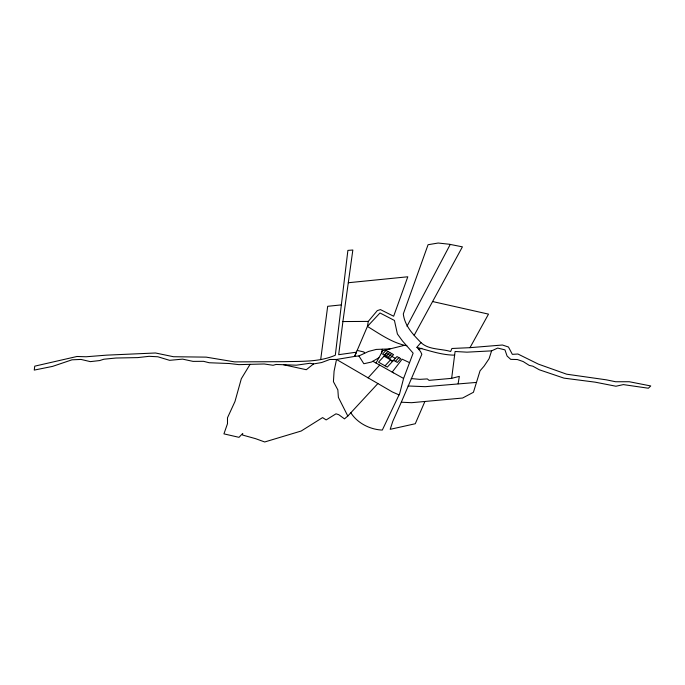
<?xml version="1.0" encoding="UTF-8"?>
<svg xmlns="http://www.w3.org/2000/svg" width="685" height="685" viewBox="0 0 685 685"><rect width="100%" height="100%" fill="white"/><g stroke="black" fill="none" stroke-linecap="round" stroke-linejoin="round"><path stroke-width="1.03" d="M411.248 378.574L419.751 379.362L427.303 378.916L429.075 380.363L451.655 378.343L455.088 351.491L466.947 352.167L491.59 350.866L497.687 348.066L504.956 349.864L507.08 356.029L510.719 359.36L517.372 359.539L523.203 361.56L529.291 365.422L532.844 366.184L539.352 369.797L563.952 378.129L595.128 382.153L615.943 386.237L623.359 384.602L648.387 388.224L650.75 385.955L629.284 381.733L615.627 381.75L606.234 379.815L566.666 374.198L538.384 364.129L517.92 354.017L512.337 354.35L508.484 347.021L502.422 345.009L469.987 347.672L451.894 348.485L450.662 351.491C440.935 348.519 428.759 350.009 420.958 342.577C412.969 334.4 404.715 325.837 403.311 313.935L428.065 244.716L438.169 243.029L449.232 244.228L462.409 246.848L414.185 335.316M342.902 321.556L338.681 354.693L356.414 352.184L354.607 356.423L336.515 359.462L329.776 359.479L321.633 362.545L313.533 363.932L309.92 363.273L296.305 365.191L276.012 364.454L273.101 365.276L264.187 363.983L238.885 364.634L229.235 363.512L209.199 362.742L203.522 361.32L193.024 361.38L182.63 359.128L169.589 360.327L157.841 356.774L149.124 356.32L137.685 357.604L116.005 358.024L103.897 359.214L99.702 360.558L90.334 361.629L81.035 359.437L72.002 359.813L52.539 366.398L34.25 370.088L34.747 366.158L76.985 356.483L86.113 356.765L106.586 355.147L155.521 352.989L173.493 356.731L206.176 357.133L234.587 361.877L284.429 361.671C301.434 361.2 319.398 362.194 335.308 355.232L347.894 250.393L352.843 250.016L342.902 321.556L368.282 321.402L377.281 310.63L380.423 309.586L393.661 316.239L407.798 276.783L348.297 282.734M320.683 359.634L327.678 306.306L341.353 304.885M458.119 383.771L459.335 376.365L451.655 378.343M368.282 321.402L367.425 326.42L354.607 356.423L358.923 355.952L368.556 351.431L376.236 349.427L390.065 348.896M381.399 353.195L382.324 349.264M406.864 345.754C392.436 343.048 379.978 334.083 367.425 326.42L379.987 312.968L394.44 320.452L397.403 333.989L402.429 340.907L413.141 353.152L403.585 378.462L399.68 393.524L382.316 430.069C370.191 429.615 357.399 423.21 350.84 412.772M491.59 350.866L489.073 358.717L484.098 366.124L480.048 370.799L473.429 392.274L462.606 398.028L411.539 402.694L401.299 402.215L392.762 421.403L390.193 429.324L415.273 423.741L424.88 401.521M401.299 402.215L421.84 354.265L420.539 351.551L417.122 347.449M406.993 326.265L450.25 244.434M376.014 363.033L382.761 350.711L403.842 345.471M469.987 347.672L488.508 314.124L432.595 301.537M250.068 364.343L241.317 378.745L234.972 401.513L227.488 417.773L227.497 423.69L223.935 433.87L238.996 437.33L242.747 433.408L242.55 435.043L255.565 438.657L264.701 441.971L301.195 431.019L322.592 417.593L326.154 419.922L336.01 413.817L338.741 414.69L344.486 418.869L347.809 416.043L377.872 383.557M420.958 342.577L416.771 347.389C429.17 350.514 441.534 355.113 454.652 355.138M368.076 377.88L379.67 365.079M384.439 355.19L387.881 351.448M386.331 356.251L389.765 352.51M388.215 357.313L391.657 353.563M385.047 365.824L390.21 360.207L392.471 361.474M395.442 361.363L398.884 357.613M313.533 363.932L306.315 369.72L283.573 364.728M358.923 355.952L363.838 363.744L371.493 362.031L378.916 357.733M418.723 349.384L421.874 348.288M476.041 382.453L425.291 386.683L408.029 385.972M357.168 350.42L363.881 351.962L364.617 353.366M399.038 394.902L392.419 391.991L336.515 359.462L334.075 371.244L333.432 381.691L337.851 389.868L338.39 397.36L347.809 416.043M409.553 362.648L402.138 359.163L392.188 372.092L372.905 361.286M393.507 372.828L392.188 372.092L403.585 378.462M395.356 358.341L386.571 353.417L378.54 362.177L387.316 367.091L396.992 356.56L400.768 358.675L397.326 362.416L393.55 360.301M384.037 356.183L392.822 361.098M385.989 350.386L382.555 354.136L390.108 358.366L393.55 354.625L385.989 350.386"/></g></svg>
